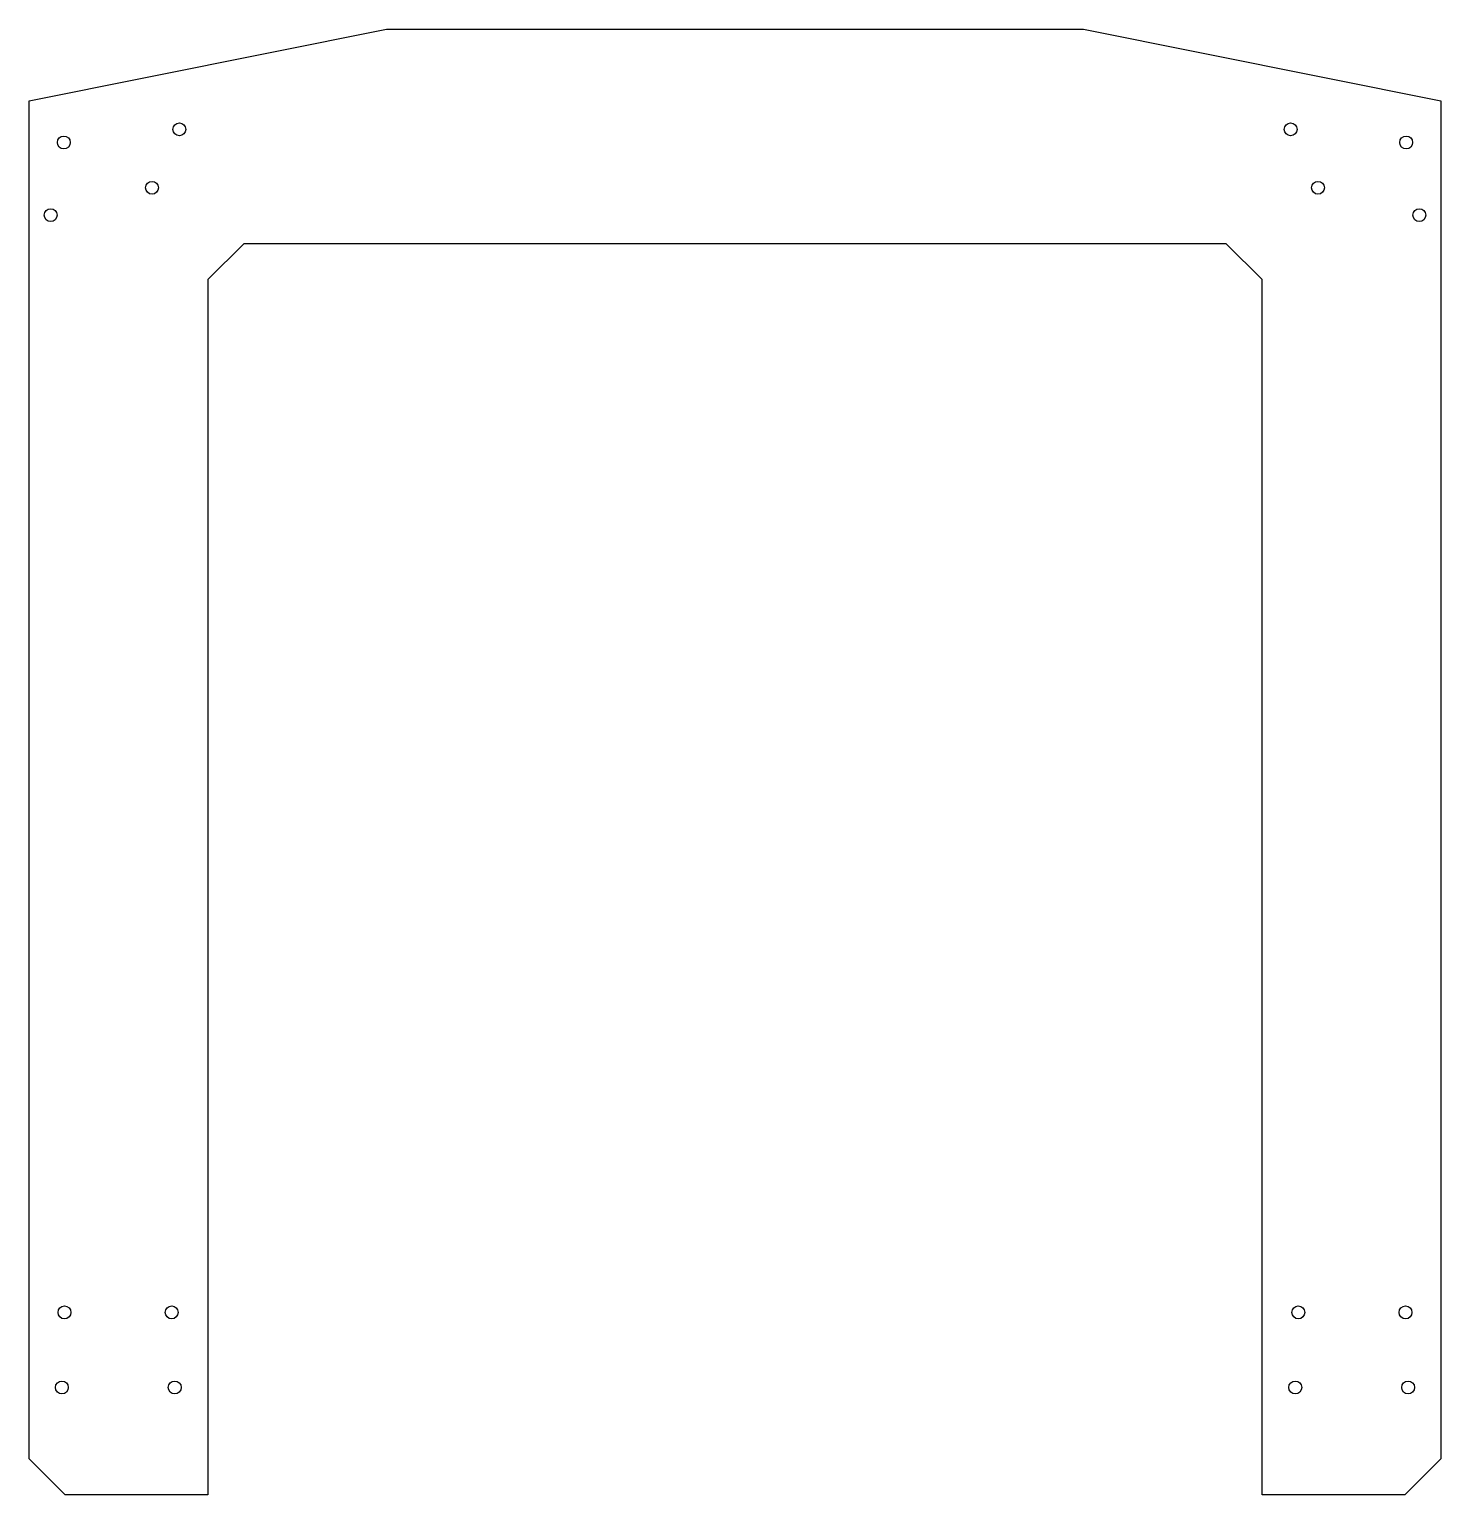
# Model space of a CAD drawing. Header units: millimetres. Extents: x -62 to 333, y 0 to 410.
import ezdxf

# ---------------------------------------------------------------- set-up
doc = ezdxf.new("R2010")
doc.units = ezdxf.units.MM
doc.layers.get('0').update_dxf_attribs({"linetype": 'CONTINUOUS'})

msp = doc.modelspace()

# ---------------------------------------------------------------- linework, layer by layer
msp.add_lwpolyline([(332.5, 10), (322.5, 0), (282.5, 0), (282.5, 340), (272.5, 350), (-2.5, 350), (-12.5, 340), (-12.5, 0), (-52.5, 0), (-62.5, 10), (-62.5, 390), (37.5, 410), (232.5, 410), (332.5, 390)], close=True)
for centre in [(-20.5, 382), (290.5, 382), (-52.84, 378.34), (322.84, 378.34), (-28.16, 365.66), (298.16, 365.66), (-56.5, 358), (326.5, 358), (-52.65, 51), (-22.65, 51), (292.65, 51), (322.65, 51), (-53.38, 30), (-21.79, 30), (291.79, 30), (323.38, 30)]:
    msp.add_circle(centre, 1.8)

doc.saveas('drawing.dxf')
